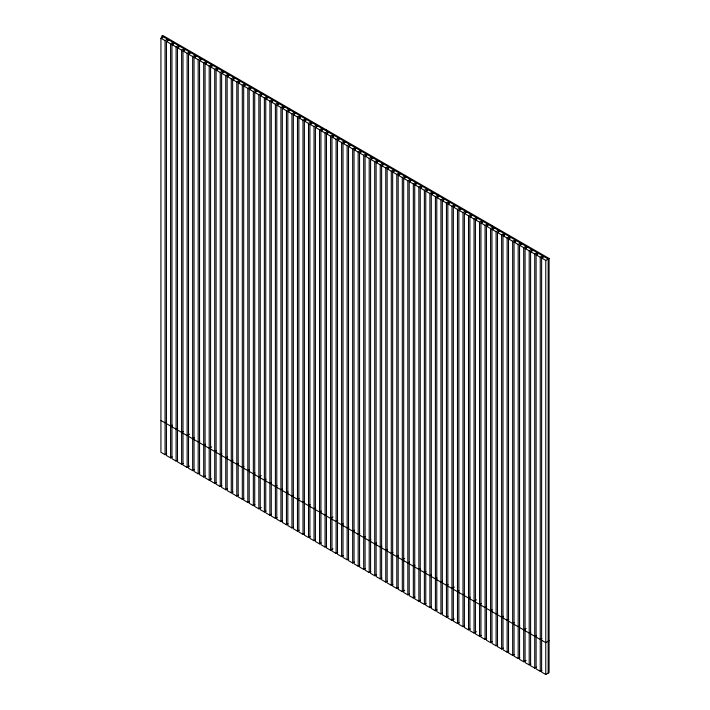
<?xml version="1.0" encoding="UTF-8"?>
<svg xmlns="http://www.w3.org/2000/svg" width="710" height="710" viewBox="0 0 710 710"><rect width="100%" height="100%" fill="white"/><g stroke="black" fill="none" stroke-linecap="round" stroke-linejoin="round"><path stroke-width="1.06" d="M161.96 38.233L161.96 36.015L162.856 35.5L549.07 258.476L549.07 672.592L545.759 674.5L541.623 672.113L541.623 258.005L544.038 256.612M166.673 453.779L165.066 454.711L160.93 452.314L160.93 38.207L163.344 36.813M160.93 38.207L165.066 40.594L167.48 39.201L167.48 41.42M172.193 456.965L170.586 457.888L166.442 455.5L166.442 41.393L168.856 40M166.442 41.393L170.586 43.78L173 42.387L173 44.606M177.713 460.151L176.098 461.074L171.962 458.687L171.962 44.579L174.376 43.186M171.962 44.579L176.098 46.966L178.512 45.573L178.512 47.792M183.224 463.337L181.618 464.26L177.482 461.873L177.482 47.765L179.896 46.372M177.482 47.765L181.618 50.153L184.032 48.759L184.032 50.978M189.552 466.053L187.138 467.446L182.994 465.059L182.994 50.951L185.408 49.558M182.994 50.951L187.138 53.339L189.552 51.945L189.552 54.164M194.265 469.7L192.65 470.632L188.514 468.245L188.514 54.137L190.928 52.744M188.514 54.137L192.65 56.525L195.064 55.131L195.064 57.35M199.776 472.887L198.17 473.818L194.034 471.431L194.034 57.324L196.448 55.93M194.034 57.324L198.17 59.711L200.584 58.318L200.584 60.527M205.296 476.073L203.69 477.005L199.546 474.617L199.546 60.51L201.959 59.107M199.546 60.51L203.69 62.897L206.104 61.504L206.104 63.714M211.615 478.797L209.201 480.191L205.066 477.803L205.066 63.687L207.48 62.294M205.066 63.687L209.201 66.083L211.615 64.69L211.615 66.9M216.328 482.445L214.722 483.377L210.586 480.99L210.586 66.873L213 65.48M210.586 66.873L214.722 69.269L217.136 67.876L217.136 70.086M221.848 485.631L220.242 486.563L216.097 484.176L216.097 70.059L218.511 68.666M216.097 70.059L220.242 72.447L222.656 71.053L222.656 73.272M227.369 488.817L225.753 489.749L221.618 487.353L221.618 73.245L224.032 71.852M221.618 73.245L225.753 75.633L228.167 74.239L228.167 76.458M232.88 492.003L231.274 492.935L227.138 490.539L227.138 76.431L229.552 75.038M227.138 76.431L231.274 78.819L233.688 77.425L233.688 79.644M238.4 495.19L236.794 496.112L232.649 493.725L232.649 79.618L235.063 78.224M232.649 79.618L236.794 82.005L239.208 80.612L239.208 82.83M243.92 498.376L242.305 499.299L238.169 496.911L238.169 82.804L240.583 81.41M238.169 82.804L242.305 85.191L244.719 83.798L244.719 86.016M249.432 501.562L247.826 502.485L243.69 500.097L243.69 85.99L246.104 84.596M243.69 85.99L247.826 88.377L250.239 86.984L250.239 89.203M254.952 504.748L253.346 505.671L249.201 503.284L249.201 89.176L251.615 87.783M249.201 89.176L253.346 91.563L255.76 90.17L255.76 92.389M261.271 507.464L258.857 508.857L254.721 506.47L254.721 92.362L257.135 90.969M254.721 92.362L258.857 94.749L261.271 93.356L261.271 95.575M265.984 511.111L264.377 512.043L260.242 509.656L260.242 95.548L262.656 94.155M260.242 95.548L264.377 97.936L266.791 96.542L266.791 98.752M271.504 514.297L269.898 515.229L265.753 512.842L265.753 98.734L268.167 97.341M265.753 98.734L269.898 101.122L272.312 99.728L272.312 101.938M277.024 517.484L275.409 518.415L271.273 516.028L271.273 101.912L273.687 100.518M271.273 101.912L275.409 104.308L277.823 102.914L277.823 105.124M282.536 520.67L280.929 521.601L276.793 519.214L276.793 105.098L279.207 103.704M276.793 105.098L280.929 107.494L283.343 106.101L283.343 108.311M288.056 523.856L286.45 524.788L282.305 522.4L282.305 108.284L284.719 106.89M282.305 108.284L286.45 110.68L288.863 109.278L288.863 111.497M293.576 527.042L291.961 527.974L287.825 525.577L287.825 111.47L290.239 110.077M287.825 111.47L291.961 113.857L294.375 112.464L294.375 114.683M299.087 530.228L297.481 531.16L293.345 528.764L293.345 114.656L295.759 113.263M293.345 114.656L297.481 117.043L299.895 115.65L299.895 117.869M304.608 533.414L303.001 534.346L298.857 531.95L298.857 117.842L301.271 116.449M298.857 117.842L303.001 120.23L305.415 118.836L305.415 121.055M310.128 536.6L308.513 537.523L304.377 535.136L304.377 121.028L306.791 119.635M304.377 121.028L308.513 123.416L310.927 122.022L310.927 124.241M315.639 539.786L314.033 540.709L309.897 538.322L309.897 124.215L312.311 122.821M309.897 124.215L314.033 126.602L316.447 125.209L316.447 127.427M321.16 542.972L319.553 543.895L315.409 541.508L315.409 127.401L317.823 126.007M315.409 127.401L319.553 129.788L321.967 128.395L321.967 130.613M326.68 546.159L325.065 547.082L320.929 544.694L320.929 130.587L323.343 129.193M325.411 130.383L326.307 129.868M320.929 130.587L325.065 132.974L327.479 131.581L327.479 133.799M332.999 548.874L330.585 550.268L326.449 547.88L326.449 133.773L328.863 132.379M326.449 133.773L330.585 136.16L332.999 134.767L332.999 136.986M337.711 552.522L336.105 553.454L331.969 551.066L331.969 136.959L334.374 135.566M331.969 136.959L336.105 139.346L338.519 137.953L338.519 140.163M343.232 555.708L341.616 556.64L337.481 554.253L337.481 140.145L339.895 138.743M337.481 140.145L341.616 142.532L344.03 141.139L344.03 143.349M348.743 558.894L347.137 559.826L343.001 557.439L343.001 143.322L345.415 141.929M343.001 143.322L347.137 145.719L349.551 144.325L349.551 146.535M354.263 562.08L352.657 563.012L348.521 560.625L348.521 146.508L350.935 145.115M348.521 146.508L352.657 148.905L355.071 147.511L355.071 149.721M359.784 565.266L358.168 566.198L354.033 563.811L354.033 149.695L356.447 148.301M354.033 149.695L358.168 152.082L360.582 150.689L360.582 152.907M365.295 568.453L363.689 569.384L359.553 566.988L359.553 152.881L361.967 151.487M359.553 152.881L363.689 155.268L366.103 153.875L366.103 156.093M370.815 571.639L369.209 572.571L365.073 570.174L365.073 156.067L367.487 154.673M365.073 156.067L369.209 158.454L371.623 157.061L371.623 159.28M376.336 574.825L374.72 575.748L370.584 573.36L370.584 159.253L372.998 157.86M370.584 159.253L374.72 161.64L377.134 160.247L377.134 162.466M381.847 578.011L380.24 578.934L376.105 576.547L376.105 162.439L378.519 161.046M376.105 162.439L380.24 164.826L382.654 163.433L382.654 165.652M387.367 581.197L385.761 582.12L381.625 579.733L381.625 165.625L384.039 164.232M381.625 165.625L385.761 168.013L388.175 166.619L388.175 168.838M392.887 584.383L391.281 585.306L387.136 582.919L387.136 168.811L389.55 167.418M387.136 168.811L391.281 171.199L393.686 169.805L393.686 172.024M398.399 587.56L396.792 588.492L392.657 586.105L392.657 171.998L395.071 170.604M392.657 171.998L396.792 174.385L399.206 172.991L399.206 175.21M404.727 590.285L402.313 591.678L398.177 589.291L398.177 175.184L400.591 173.79M398.177 175.184L402.313 177.571L404.727 176.178L404.727 178.387M409.439 593.933L407.833 594.865L403.688 592.477L403.688 178.37L406.102 176.976M403.688 178.37L407.833 180.757L410.247 179.364L410.247 181.574M414.959 597.119L413.344 598.051L409.208 595.663L409.208 181.547L411.623 180.154M409.208 181.547L413.344 183.943L415.758 182.55L415.758 184.76M420.471 600.305L418.864 601.237L414.729 598.849L414.729 184.733L417.143 183.34M414.729 184.733L418.864 187.129L421.279 185.736L421.279 187.946M425.991 603.491L424.385 604.423L420.24 602.036L420.24 187.919L422.654 186.526M420.24 187.919L424.385 190.315L426.799 188.913L426.799 191.132M431.511 606.677L429.896 607.609L425.76 605.213L425.76 191.105L428.174 189.712M425.76 191.105L429.896 193.493L432.31 192.099L432.31 194.318M437.023 609.863L435.416 610.795L431.281 608.399L431.281 194.291L433.695 192.898M431.281 194.291L435.416 196.679L437.83 195.285L437.83 197.504M442.543 613.049L440.937 613.981L436.792 611.585L436.792 197.478L439.206 196.084M436.792 197.478L440.937 199.865L443.351 198.472L443.351 200.69M448.063 616.236L446.448 617.159L442.312 614.771L442.312 200.664L444.726 199.27M442.312 200.664L446.448 203.051L448.862 201.658L448.862 203.876M454.382 618.951L451.968 620.345L447.832 617.957L447.832 203.85L450.246 202.457M447.832 203.85L451.968 206.237L454.382 204.844L454.382 207.063M459.095 622.608L457.488 623.531L453.344 621.144L453.344 207.036L455.758 205.643M453.344 207.036L457.488 209.423L459.903 208.03L459.903 210.249M464.615 625.794L463 626.717L458.864 624.33L458.864 210.222L461.278 208.829M458.864 210.222L463 212.609L465.414 211.216L465.414 213.435M470.127 628.971L468.52 629.903L464.384 627.516L464.384 213.408L466.798 212.015M464.384 213.408L468.52 215.796L470.934 214.402L470.934 216.621M476.454 631.696L474.04 633.089L469.896 630.702L469.896 216.594L472.31 215.201M469.896 216.594L474.04 218.982L476.454 217.588L476.454 219.798M481.167 635.343L479.552 636.275L475.416 633.888L475.416 219.78L477.83 218.378M475.416 219.78L479.552 222.168L481.966 220.774L481.966 222.984M486.678 638.53L485.072 639.462L480.936 637.074L480.936 222.958L483.35 221.564M480.936 222.958L485.072 225.354L487.486 223.961L487.486 226.171M492.199 641.716L490.592 642.648L486.448 640.26L486.448 226.144L488.862 224.75M490.929 225.949L491.835 225.434M486.448 226.144L490.592 228.54L493.006 227.147L493.006 229.357M497.719 644.902L496.104 645.834L491.968 643.446L491.968 229.33L494.382 227.937M166.673 421.926L165.066 422.849L160.93 420.462M491.968 229.33L496.104 231.717L498.518 230.324L498.518 232.543M503.23 648.088L501.624 649.02L497.488 646.624L497.488 232.516L499.902 231.123M172.193 425.112L170.586 426.036L166.442 423.648M497.488 232.516L501.624 234.904L504.038 233.51L504.038 235.729M508.75 651.274L507.144 652.206L502.999 649.81L502.999 235.702L505.413 234.309M177.713 428.29L176.098 429.222L171.962 426.834M502.999 235.702L507.144 238.09L509.558 236.696L509.558 238.915M514.271 654.46L512.655 655.383L508.52 652.996L508.52 238.888L510.934 237.495M183.224 431.476L181.618 432.408L177.482 430.02M508.52 238.888L512.655 241.276L515.069 239.882L515.069 242.101M519.782 657.646L518.176 658.569L514.04 656.182L514.04 242.074L516.454 240.681M189.552 434.2L187.138 435.594L182.994 433.207M514.04 242.074L518.176 244.462L520.59 243.068L520.59 245.287M526.11 660.362L523.696 661.755L519.551 659.368L519.551 245.261L521.965 243.867M194.265 437.848L192.65 438.78L188.514 436.393M519.551 245.261L523.696 247.648L526.11 246.255L526.11 248.473M530.823 664.019L529.207 664.942L525.072 662.554L525.072 248.447L527.486 247.053M199.776 441.034L198.17 441.966L194.034 439.579M525.072 248.447L529.207 250.834L531.621 249.441L531.621 251.659M536.334 667.196L534.728 668.128L530.592 665.74L530.592 251.633L533.006 250.239M205.296 444.22L203.69 445.152L199.546 442.765M530.592 251.633L534.728 254.02L537.142 252.627L537.142 254.846M541.854 670.382L540.248 671.314L536.103 668.927L536.103 254.819L538.517 253.426M211.615 446.945L209.201 448.338L205.066 445.942M536.103 254.819L540.248 257.206L542.662 255.813L542.662 258.023M216.328 450.593L214.722 451.524L210.586 449.128M541.623 258.005L545.759 260.392L549.07 258.476M221.848 453.779L220.242 454.702L216.097 452.314M227.369 456.965L225.753 457.888L221.618 455.5M232.88 460.151L231.274 461.074L227.138 458.687M238.4 463.337L236.794 464.26L232.649 461.873M243.92 466.514L242.305 467.446L238.169 465.059M249.432 469.7L247.826 470.632L243.69 468.245M254.952 472.887L253.346 473.818L249.201 471.431M261.271 475.611L258.857 477.005L254.721 474.617M265.984 479.259L264.377 480.191L260.242 477.803M271.504 482.445L269.898 483.377L265.753 480.99M277.024 485.631L275.409 486.563L271.273 484.167M282.536 488.817L280.929 489.749L276.793 487.353M288.056 492.003L286.45 492.935L282.305 490.539M293.576 495.19L291.961 496.112L287.825 493.725M299.087 498.376L297.481 499.299L293.345 496.911M304.608 501.562L303.001 502.485L298.857 500.097M310.128 504.748L308.513 505.671L304.377 503.284M315.639 507.925L314.033 508.857L309.897 506.47M321.16 511.111L319.553 512.043L315.409 509.656M326.68 514.297L325.065 515.229L320.929 512.842M332.999 517.022L330.585 518.415L326.449 516.028M337.711 520.67L336.105 521.601L331.969 519.214M343.232 523.856L341.616 524.788L337.481 522.4M348.743 527.042L347.137 527.974L343.001 525.577M354.263 530.228L352.657 531.16L348.521 528.764M359.784 533.414L358.168 534.337L354.033 531.95M365.295 536.6L363.689 537.523L359.553 535.136M370.815 539.786L369.209 540.709L365.073 538.322M376.336 542.972L374.72 543.895L370.584 541.508M381.847 546.15L380.24 547.082L376.105 544.694M387.367 549.336L385.761 550.268L381.625 547.88M392.887 552.522L391.281 553.454L387.136 551.066M398.399 555.708L396.792 556.64L392.657 554.253M404.727 558.433L402.313 559.826L398.177 557.439M409.439 562.08L407.833 563.012L403.688 560.625M414.959 565.266L413.344 566.198L409.208 563.802M420.471 568.453L418.864 569.384L414.729 566.988M425.991 571.639L424.385 572.571L420.24 570.174M431.511 574.825L429.896 575.748L425.76 573.36M437.023 578.011L435.416 578.934L431.281 576.547M442.543 581.197L440.937 582.12L436.792 579.733M448.063 584.383L446.448 585.306L442.312 582.919M454.382 587.099L451.968 588.492L447.832 586.105M459.095 590.747L457.488 591.678L453.344 589.291M464.615 593.933L463 594.865L458.864 592.477M470.127 597.119L468.52 598.051L464.384 595.663M476.454 599.843L474.04 601.237L469.896 598.849M481.167 603.491L479.552 604.423L475.416 602.036M486.678 606.677L485.072 607.609L480.936 605.213M492.199 609.863L490.592 610.795L486.448 608.399M497.719 613.049L496.104 613.972L491.968 611.585M503.23 616.236L501.624 617.159L497.488 614.771M508.75 619.422L507.144 620.345L502.999 617.957M514.271 622.608L512.655 623.531L508.52 621.144M519.782 625.785L518.176 626.717L514.04 624.33M526.11 628.51L523.696 629.903L519.551 627.516M530.823 632.157L529.207 633.089L525.072 630.702M536.334 635.343L534.728 636.275L530.592 633.888M541.854 638.53L540.248 639.462L536.103 637.074M549.07 640.731L545.759 642.648L541.623 640.26M161.96 36.015L548.173 258.999L548.173 673.107M545.759 260.392L545.759 674.5M540.248 257.206L540.248 671.314M534.728 254.02L534.728 668.128M529.207 250.834L529.207 664.942M523.696 247.648L523.696 661.755M518.176 244.462L518.176 658.569M512.655 241.276L512.655 655.383M507.144 238.09L507.144 652.206M501.624 234.904L501.624 649.02M496.104 231.717L496.104 645.834M490.592 228.54L490.592 642.648M485.072 225.354L485.072 639.462M479.552 222.168L479.552 636.275M474.04 218.982L474.04 633.089M468.52 215.796L468.52 629.903M463 212.609L463 626.717M457.488 209.423L457.488 623.531M451.968 206.237L451.968 620.345M446.448 203.051L446.448 617.159M440.937 199.865L440.937 613.981M435.416 196.679L435.416 610.795M429.896 193.493L429.896 607.609M424.385 190.315L424.385 604.423M418.864 187.129L418.864 601.237M413.344 183.943L413.344 598.051M407.833 180.757L407.833 594.865M402.313 177.571L402.313 591.678M396.792 174.385L396.792 588.492M391.281 171.199L391.281 585.306M385.761 168.013L385.761 582.12M380.24 164.826L380.24 578.934M374.72 161.64L374.72 575.748M369.209 158.454L369.209 572.571M363.689 155.268L363.689 569.384M358.168 152.082L358.168 566.198M352.657 148.905L352.657 563.012M347.137 145.719L347.137 559.826M341.616 142.532L341.616 556.64M336.105 139.346L336.105 553.454M330.585 136.16L330.585 550.268M325.065 132.974L325.065 547.082M319.553 129.788L319.553 543.895M314.033 126.602L314.033 540.709M308.513 123.416L308.513 537.523M303.001 120.23L303.001 534.346M297.481 117.043L297.481 531.16M291.961 113.857L291.961 527.974M286.45 110.68L286.45 524.788M280.929 107.494L280.929 521.601M275.409 104.308L275.409 518.415M269.898 101.122L269.898 515.229M264.377 97.936L264.377 512.043M258.857 94.749L258.857 508.857M253.346 91.563L253.346 505.671M247.826 88.377L247.826 502.485M242.305 85.191L242.305 499.299M236.794 82.005L236.794 496.112M231.274 78.819L231.274 492.935M225.753 75.633L225.753 489.749M220.242 72.447L220.242 486.563M214.722 69.269L214.722 483.377M209.201 66.083L209.201 480.191M203.69 62.897L203.69 477.005M198.17 59.711L198.17 473.818M192.65 56.525L192.65 470.632M187.138 53.339L187.138 467.446M181.618 50.153L181.618 464.26M176.098 46.966L176.098 461.074M170.586 43.78L170.586 457.888M165.066 40.594L165.066 454.711"/></g></svg>
